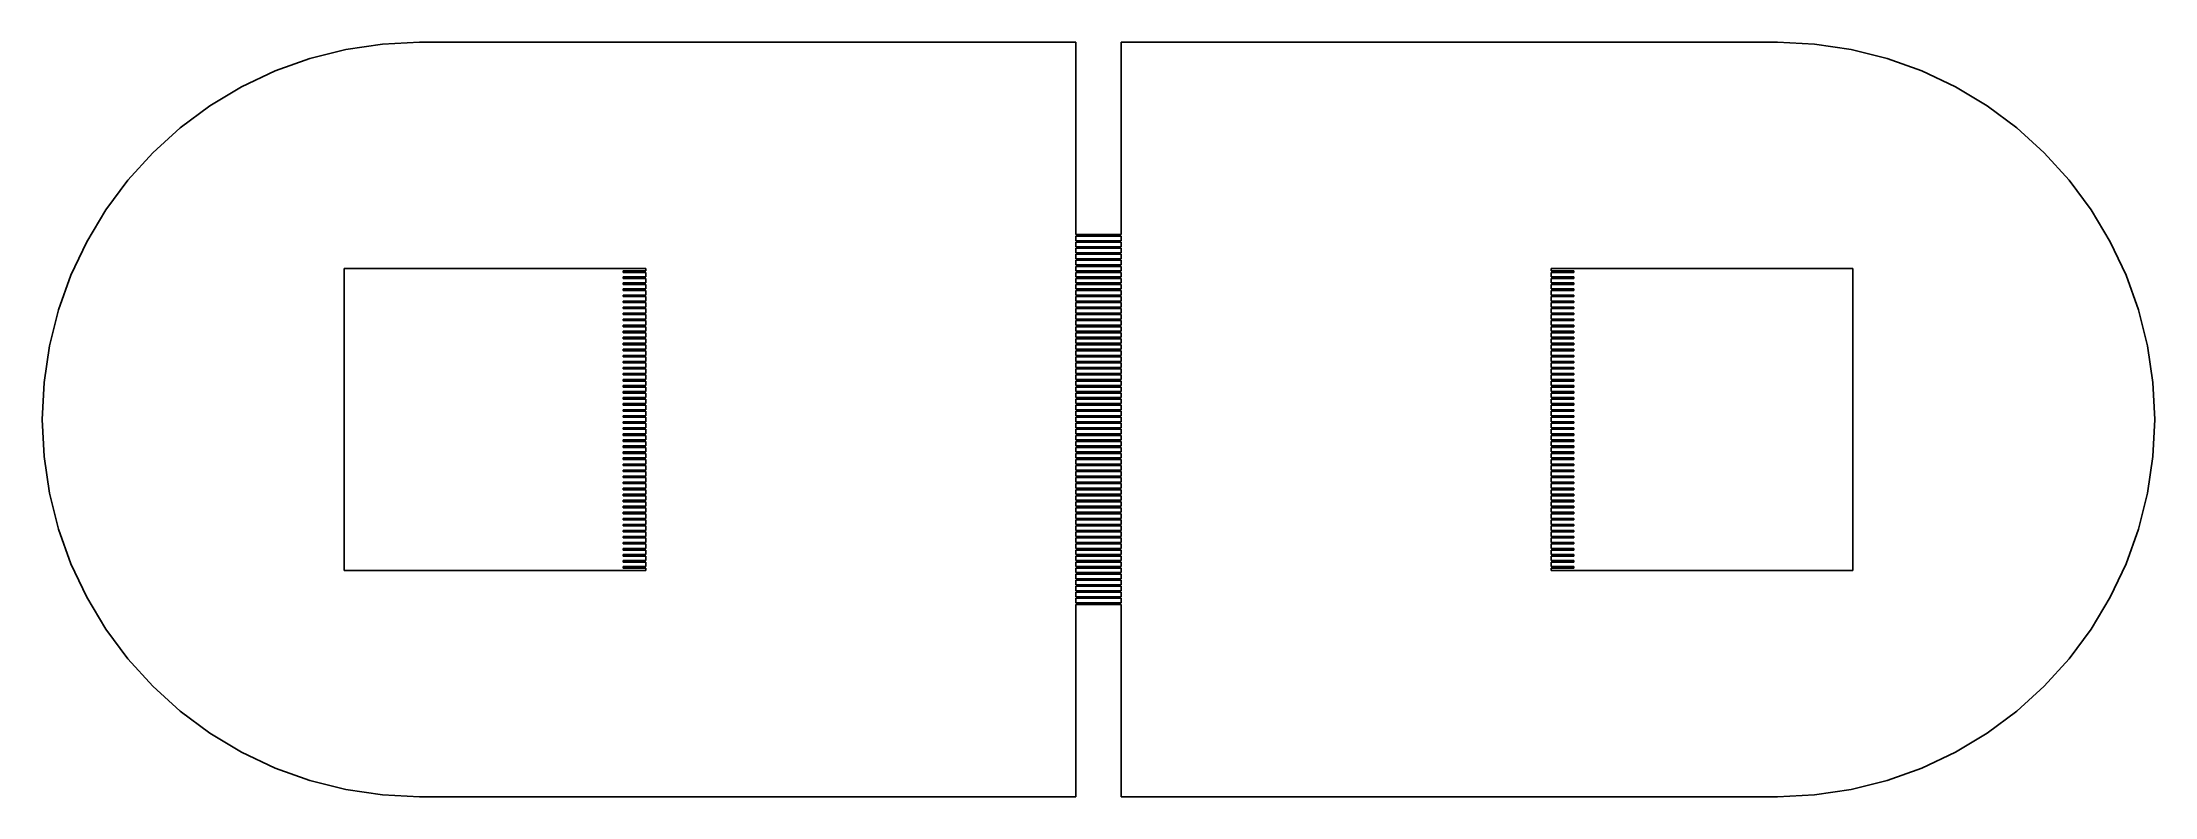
# Model space of a CAD drawing. Extents: x 2 to 16, y 2 to 7.
import ezdxf

# ---------------------------------------------------------------- set-up
doc = ezdxf.new("R2010")
doc.units = 0

msp = doc.modelspace()

# ---------------------------------------------------------------- linework, layer by layer
for p, q in [((3.77429, 6.89235), (3.5433, 6.80969)), ((4.01228, 6.95195), (3.77429, 6.89235)), ((4.25496, 6.98796), (4.01228, 6.95195)), ((4.5, 7), (4.25496, 6.98796)), ((8.85001, 7), (4.5, 7)), ((8.85001, 5.72499), (8.85001, 7)), ((13.5, 7), (9.14999, 7)), ((9.14999, 7), (9.14999, 5.72499)), ((13.745, 6.98796), (13.5, 7)), ((13.9877, 6.95195), (13.745, 6.98796)), ((14.2257, 6.89235), (13.9877, 6.95195)), ((14.4567, 6.80969), (14.2257, 6.89235)), ((3.5433, 6.80969), (3.32152, 6.70479)), ((14.6785, 6.70479), (14.4567, 6.80969)), ((3.32152, 6.70479), (3.11108, 6.57866)), ((14.8889, 6.57866), (14.6785, 6.70479)), ((3.11108, 6.57866), (2.91403, 6.43253)), ((15.086, 6.43253), (14.8889, 6.57866)), ((2.91403, 6.43253), (2.73224, 6.26776)), ((15.2678, 6.26776), (15.086, 6.43253)), ((2.73224, 6.26776), (2.56747, 6.08597)), ((15.4325, 6.08597), (15.2678, 6.26776)), ((2.56747, 6.08597), (2.42134, 5.88892)), ((15.5787, 5.88892), (15.4325, 6.08597)), ((2.42134, 5.88892), (2.29521, 5.67848)), ((15.7048, 5.67848), (15.5787, 5.88892)), ((2.29521, 5.67848), (2.19031, 5.4567)), ((9.14999, 5.72499), (8.85001, 5.72499)), ((8.85001, 5.685), (8.85001, 5.715)), ((8.85001, 5.715), (9.14999, 5.715)), ((9.14999, 5.685), (8.85001, 5.685)), ((8.85001, 5.64499), (8.85001, 5.67499)), ((8.85001, 5.67499), (9.14999, 5.67499)), ((9.14999, 5.64499), (8.85001, 5.64499)), ((8.85001, 5.605), (8.85001, 5.63499)), ((8.85001, 5.63499), (9.14999, 5.63499)), ((9.14999, 5.605), (8.85001, 5.605)), ((9.14999, 5.715), (9.14999, 5.685)), ((9.14999, 5.67499), (9.14999, 5.64499)), ((9.14999, 5.63499), (9.14999, 5.605)), ((15.8097, 5.4567), (15.7048, 5.67848)), ((4, 3.5), (4, 5.5)), ((4, 5.5), (6, 5.5)), ((6, 5.48499), (5.85001, 5.48499)), ((5.85001, 5.48499), (5.85001, 5.47499)), ((5.85001, 5.47499), (6, 5.47499)), ((6, 5.5), (6, 5.48499)), ((6, 5.47499), (6, 5.44499)), ((8.85001, 5.56499), (8.85001, 5.59499)), ((8.85001, 5.59499), (9.14999, 5.59499)), ((9.14999, 5.56499), (8.85001, 5.56499)), ((8.85001, 5.52499), (8.85001, 5.55499)), ((8.85001, 5.55499), (9.14999, 5.55499)), ((9.14999, 5.52499), (8.85001, 5.52499)), ((8.85001, 5.48499), (8.85001, 5.515)), ((8.85001, 5.515), (9.14999, 5.515)), ((9.14999, 5.48499), (8.85001, 5.48499)), ((8.85001, 5.44499), (8.85001, 5.47499)), ((8.85001, 5.47499), (9.14999, 5.47499)), ((9.14999, 5.59499), (9.14999, 5.56499)), ((9.14999, 5.55499), (9.14999, 5.52499)), ((9.14999, 5.515), (9.14999, 5.48499)), ((9.14999, 5.47499), (9.14999, 5.44499)), ((12, 5.48499), (12, 5.5)), ((12, 5.5), (14, 5.5)), ((12.15, 5.48499), (12, 5.48499)), ((12, 5.44499), (12, 5.47499)), ((12, 5.47499), (12.15, 5.47499)), ((12.15, 5.47499), (12.15, 5.48499)), ((14, 5.5), (14, 3.5)), ((2.19031, 5.4567), (2.10765, 5.22571)), ((6, 5.44499), (5.85001, 5.44499)), ((5.85001, 5.44499), (5.85001, 5.435)), ((5.85001, 5.435), (6, 5.435)), ((6, 5.405), (5.85001, 5.405)), ((5.85001, 5.405), (5.85001, 5.39499)), ((5.85001, 5.39499), (6, 5.39499)), ((6, 5.36499), (5.85001, 5.36499)), ((5.85001, 5.36499), (5.85001, 5.355)), ((5.85001, 5.355), (6, 5.355)), ((6, 5.325), (5.85001, 5.325)), ((5.85001, 5.325), (5.85001, 5.31499)), ((6, 5.435), (6, 5.405)), ((6, 5.39499), (6, 5.36499)), ((6, 5.355), (6, 5.325)), ((9.14999, 5.44499), (8.85001, 5.44499)), ((8.85001, 5.405), (8.85001, 5.435)), ((8.85001, 5.435), (9.14999, 5.435)), ((9.14999, 5.405), (8.85001, 5.405)), ((8.85001, 5.36499), (8.85001, 5.39499)), ((8.85001, 5.39499), (9.14999, 5.39499)), ((9.14999, 5.36499), (8.85001, 5.36499)), ((8.85001, 5.325), (8.85001, 5.355)), ((8.85001, 5.355), (9.14999, 5.355)), ((9.14999, 5.325), (8.85001, 5.325)), ((9.14999, 5.435), (9.14999, 5.405)), ((9.14999, 5.39499), (9.14999, 5.36499)), ((9.14999, 5.355), (9.14999, 5.325)), ((12.15, 5.44499), (12, 5.44499)), ((12, 5.405), (12, 5.435)), ((12, 5.435), (12.15, 5.435)), ((12.15, 5.405), (12, 5.405)), ((12, 5.36499), (12, 5.39499)), ((12, 5.39499), (12.15, 5.39499)), ((12.15, 5.36499), (12, 5.36499)), ((12, 5.325), (12, 5.355)), ((12, 5.355), (12.15, 5.355)), ((12.15, 5.325), (12, 5.325)), ((12.15, 5.435), (12.15, 5.44499)), ((12.15, 5.39499), (12.15, 5.405)), ((12.15, 5.355), (12.15, 5.36499)), ((12.15, 5.31499), (12.15, 5.325)), ((15.8923, 5.22571), (15.8097, 5.4567)), ((2.10765, 5.22571), (2.04805, 4.98772)), ((5.85001, 5.31499), (6, 5.31499)), ((6, 5.28499), (5.85001, 5.28499)), ((5.85001, 5.28499), (5.85001, 5.27499)), ((5.85001, 5.27499), (6, 5.27499)), ((6, 5.245), (5.85001, 5.245)), ((5.85001, 5.245), (5.85001, 5.23499)), ((5.85001, 5.23499), (6, 5.23499)), ((6, 5.20499), (5.85001, 5.20499)), ((5.85001, 5.20499), (5.85001, 5.19499)), ((5.85001, 5.19499), (6, 5.19499)), ((6, 5.31499), (6, 5.28499)), ((6, 5.27499), (6, 5.245)), ((6, 5.23499), (6, 5.20499)), ((6, 5.19499), (6, 5.16499)), ((8.85001, 5.28499), (8.85001, 5.31499)), ((8.85001, 5.31499), (9.14999, 5.31499)), ((9.14999, 5.28499), (8.85001, 5.28499)), ((8.85001, 5.245), (8.85001, 5.27499)), ((8.85001, 5.27499), (9.14999, 5.27499)), ((9.14999, 5.245), (8.85001, 5.245)), ((8.85001, 5.20499), (8.85001, 5.23499)), ((8.85001, 5.23499), (9.14999, 5.23499)), ((9.14999, 5.20499), (8.85001, 5.20499)), ((8.85001, 5.16499), (8.85001, 5.19499)), ((8.85001, 5.19499), (9.14999, 5.19499)), ((9.14999, 5.31499), (9.14999, 5.28499)), ((9.14999, 5.27499), (9.14999, 5.245)), ((9.14999, 5.23499), (9.14999, 5.20499)), ((9.14999, 5.19499), (9.14999, 5.16499)), ((12, 5.28499), (12, 5.31499)), ((12, 5.31499), (12.15, 5.31499)), ((12.15, 5.28499), (12, 5.28499)), ((12, 5.245), (12, 5.27499)), ((12, 5.27499), (12.15, 5.27499)), ((12.15, 5.245), (12, 5.245)), ((12, 5.20499), (12, 5.23499)), ((12, 5.23499), (12.15, 5.23499)), ((12.15, 5.20499), (12, 5.20499)), ((12, 5.16499), (12, 5.19499)), ((12, 5.19499), (12.15, 5.19499)), ((12.15, 5.27499), (12.15, 5.28499)), ((12.15, 5.23499), (12.15, 5.245)), ((12.15, 5.19499), (12.15, 5.20499)), ((15.952, 4.98772), (15.8923, 5.22571)), ((6, 5.16499), (5.85001, 5.16499)), ((5.85001, 5.16499), (5.85001, 5.155)), ((5.85001, 5.155), (6, 5.155)), ((6, 5.125), (5.85001, 5.125)), ((5.85001, 5.125), (5.85001, 5.11499)), ((5.85001, 5.11499), (6, 5.11499)), ((6, 5.08499), (5.85001, 5.08499)), ((5.85001, 5.08499), (5.85001, 5.075)), ((5.85001, 5.075), (6, 5.075)), ((6, 5.045), (5.85001, 5.045)), ((5.85001, 5.045), (5.85001, 5.03499)), ((6, 5.155), (6, 5.125)), ((6, 5.11499), (6, 5.08499)), ((6, 5.075), (6, 5.045)), ((9.14999, 5.16499), (8.85001, 5.16499)), ((8.85001, 5.125), (8.85001, 5.155)), ((8.85001, 5.155), (9.14999, 5.155)), ((9.14999, 5.125), (8.85001, 5.125)), ((8.85001, 5.08499), (8.85001, 5.11499)), ((8.85001, 5.11499), (9.14999, 5.11499)), ((9.14999, 5.08499), (8.85001, 5.08499)), ((8.85001, 5.045), (8.85001, 5.075)), ((8.85001, 5.075), (9.14999, 5.075)), ((9.14999, 5.045), (8.85001, 5.045)), ((9.14999, 5.155), (9.14999, 5.125)), ((9.14999, 5.11499), (9.14999, 5.08499)), ((9.14999, 5.075), (9.14999, 5.045)), ((12.15, 5.16499), (12, 5.16499)), ((12, 5.125), (12, 5.155)), ((12, 5.155), (12.15, 5.155)), ((12.15, 5.125), (12, 5.125)), ((12, 5.08499), (12, 5.11499)), ((12, 5.11499), (12.15, 5.11499)), ((12.15, 5.08499), (12, 5.08499)), ((12, 5.045), (12, 5.075)), ((12, 5.075), (12.15, 5.075)), ((12.15, 5.045), (12, 5.045)), ((12.15, 5.155), (12.15, 5.16499)), ((12.15, 5.11499), (12.15, 5.125)), ((12.15, 5.075), (12.15, 5.08499)), ((12.15, 5.03499), (12.15, 5.045)), ((2.04805, 4.98772), (2.01204, 4.74504)), ((5.85001, 5.03499), (6, 5.03499)), ((6, 5.00499), (5.85001, 5.00499)), ((5.85001, 5.00499), (5.85001, 4.995)), ((5.85001, 4.995), (6, 4.995)), ((6, 4.965), (5.85001, 4.965)), ((5.85001, 4.965), (5.85001, 4.95499)), ((5.85001, 4.95499), (6, 4.95499)), ((6, 4.92499), (5.85001, 4.92499)), ((5.85001, 4.92499), (5.85001, 4.91499)), ((5.85001, 4.91499), (6, 4.91499)), ((6, 5.03499), (6, 5.00499)), ((6, 4.995), (6, 4.965)), ((6, 4.95499), (6, 4.92499)), ((6, 4.91499), (6, 4.88499)), ((8.85001, 5.00499), (8.85001, 5.03499)), ((8.85001, 5.03499), (9.14999, 5.03499)), ((9.14999, 5.00499), (8.85001, 5.00499)), ((8.85001, 4.965), (8.85001, 4.995)), ((8.85001, 4.995), (9.14999, 4.995)), ((9.14999, 4.965), (8.85001, 4.965)), ((8.85001, 4.92499), (8.85001, 4.95499)), ((8.85001, 4.95499), (9.14999, 4.95499)), ((9.14999, 4.92499), (8.85001, 4.92499)), ((8.85001, 4.88499), (8.85001, 4.91499)), ((8.85001, 4.91499), (9.14999, 4.91499)), ((9.14999, 5.03499), (9.14999, 5.00499)), ((9.14999, 4.995), (9.14999, 4.965)), ((9.14999, 4.95499), (9.14999, 4.92499)), ((9.14999, 4.91499), (9.14999, 4.88499)), ((12, 5.00499), (12, 5.03499)), ((12, 5.03499), (12.15, 5.03499)), ((12.15, 5.00499), (12, 5.00499)), ((12, 4.965), (12, 4.995)), ((12, 4.995), (12.15, 4.995)), ((12.15, 4.965), (12, 4.965)), ((12, 4.92499), (12, 4.95499)), ((12, 4.95499), (12.15, 4.95499)), ((12.15, 4.92499), (12, 4.92499)), ((12, 4.88499), (12, 4.91499)), ((12, 4.91499), (12.15, 4.91499)), ((12.15, 4.995), (12.15, 5.00499)), ((12.15, 4.95499), (12.15, 4.965)), ((12.15, 4.91499), (12.15, 4.92499)), ((15.988, 4.74504), (15.952, 4.98772)), ((6, 4.88499), (5.85001, 4.88499)), ((5.85001, 4.88499), (5.85001, 4.875)), ((5.85001, 4.875), (6, 4.875)), ((6, 4.84499), (5.85001, 4.84499)), ((5.85001, 4.84499), (5.85001, 4.83499)), ((5.85001, 4.83499), (6, 4.83499)), ((6, 4.80499), (5.85001, 4.80499)), ((5.85001, 4.80499), (5.85001, 4.795)), ((5.85001, 4.795), (6, 4.795)), ((6, 4.765), (5.85001, 4.765)), ((5.85001, 4.765), (5.85001, 4.75499)), ((6, 4.875), (6, 4.84499)), ((6, 4.83499), (6, 4.80499)), ((6, 4.795), (6, 4.765)), ((9.14999, 4.88499), (8.85001, 4.88499)), ((8.85001, 4.84499), (8.85001, 4.875)), ((8.85001, 4.875), (9.14999, 4.875)), ((9.14999, 4.84499), (8.85001, 4.84499)), ((8.85001, 4.80499), (8.85001, 4.83499)), ((8.85001, 4.83499), (9.14999, 4.83499)), ((9.14999, 4.80499), (8.85001, 4.80499)), ((8.85001, 4.765), (8.85001, 4.795)), ((8.85001, 4.795), (9.14999, 4.795)), ((9.14999, 4.765), (8.85001, 4.765)), ((9.14999, 4.875), (9.14999, 4.84499)), ((9.14999, 4.83499), (9.14999, 4.80499)), ((9.14999, 4.795), (9.14999, 4.765)), ((12.15, 4.88499), (12, 4.88499)), ((12, 4.84499), (12, 4.875)), ((12, 4.875), (12.15, 4.875)), ((12.15, 4.84499), (12, 4.84499)), ((12, 4.80499), (12, 4.83499)), ((12, 4.83499), (12.15, 4.83499)), ((12.15, 4.80499), (12, 4.80499)), ((12, 4.765), (12, 4.795)), ((12, 4.795), (12.15, 4.795)), ((12.15, 4.765), (12, 4.765)), ((12.15, 4.875), (12.15, 4.88499)), ((12.15, 4.83499), (12.15, 4.84499)), ((12.15, 4.795), (12.15, 4.80499)), ((12.15, 4.75499), (12.15, 4.765)), ((2.01204, 4.74504), (2, 4.5)), ((5.85001, 4.75499), (6, 4.75499)), ((6, 4.72499), (5.85001, 4.72499)), ((5.85001, 4.72499), (5.85001, 4.715)), ((5.85001, 4.715), (6, 4.715)), ((6, 4.685), (5.85001, 4.685)), ((5.85001, 4.685), (5.85001, 4.67499)), ((5.85001, 4.67499), (6, 4.67499)), ((6, 4.64499), (5.85001, 4.64499)), ((5.85001, 4.64499), (5.85001, 4.63499)), ((5.85001, 4.63499), (6, 4.63499)), ((6, 4.75499), (6, 4.72499)), ((6, 4.715), (6, 4.685)), ((6, 4.67499), (6, 4.64499)), ((6, 4.63499), (6, 4.605)), ((8.85001, 4.72499), (8.85001, 4.75499)), ((8.85001, 4.75499), (9.14999, 4.75499)), ((9.14999, 4.72499), (8.85001, 4.72499)), ((8.85001, 4.685), (8.85001, 4.715)), ((8.85001, 4.715), (9.14999, 4.715)), ((9.14999, 4.685), (8.85001, 4.685)), ((8.85001, 4.64499), (8.85001, 4.67499)), ((8.85001, 4.67499), (9.14999, 4.67499)), ((9.14999, 4.64499), (8.85001, 4.64499)), ((8.85001, 4.605), (8.85001, 4.63499)), ((8.85001, 4.63499), (9.14999, 4.63499)), ((9.14999, 4.75499), (9.14999, 4.72499)), ((9.14999, 4.715), (9.14999, 4.685)), ((9.14999, 4.67499), (9.14999, 4.64499)), ((9.14999, 4.63499), (9.14999, 4.605)), ((12, 4.72499), (12, 4.75499)), ((12, 4.75499), (12.15, 4.75499)), ((12.15, 4.72499), (12, 4.72499)), ((12, 4.685), (12, 4.715)), ((12, 4.715), (12.15, 4.715)), ((12.15, 4.685), (12, 4.685)), ((12, 4.64499), (12, 4.67499)), ((12, 4.67499), (12.15, 4.67499)), ((12.15, 4.64499), (12, 4.64499)), ((12, 4.605), (12, 4.63499)), ((12, 4.63499), (12.15, 4.63499)), ((12.15, 4.715), (12.15, 4.72499)), ((12.15, 4.67499), (12.15, 4.685)), ((12.15, 4.63499), (12.15, 4.64499)), ((16, 4.5), (15.988, 4.74504)), ((2, 4.5), (2.01204, 4.25496)), ((6, 4.605), (5.85001, 4.605)), ((5.85001, 4.605), (5.85001, 4.59499)), ((5.85001, 4.59499), (6, 4.59499)), ((6, 4.56499), (5.85001, 4.56499)), ((5.85001, 4.56499), (5.85001, 4.55499)), ((5.85001, 4.55499), (6, 4.55499)), ((6, 4.52499), (5.85001, 4.52499)), ((5.85001, 4.52499), (5.85001, 4.515)), ((5.85001, 4.515), (6, 4.515)), ((6, 4.485), (5.85001, 4.485)), ((5.85001, 4.485), (5.85001, 4.47501)), ((6, 4.59499), (6, 4.56499)), ((6, 4.55499), (6, 4.52499)), ((6, 4.515), (6, 4.485)), ((9.14999, 4.605), (8.85001, 4.605)), ((8.85001, 4.56499), (8.85001, 4.59499)), ((8.85001, 4.59499), (9.14999, 4.59499)), ((9.14999, 4.56499), (8.85001, 4.56499)), ((8.85001, 4.52499), (8.85001, 4.55499)), ((8.85001, 4.55499), (9.14999, 4.55499)), ((9.14999, 4.52499), (8.85001, 4.52499)), ((8.85001, 4.485), (8.85001, 4.515)), ((8.85001, 4.515), (9.14999, 4.515)), ((9.14999, 4.485), (8.85001, 4.485)), ((9.14999, 4.59499), (9.14999, 4.56499)), ((9.14999, 4.55499), (9.14999, 4.52499)), ((9.14999, 4.515), (9.14999, 4.485)), ((12.15, 4.605), (12, 4.605)), ((12, 4.56499), (12, 4.59499)), ((12, 4.59499), (12.15, 4.59499)), ((12.15, 4.56499), (12, 4.56499)), ((12, 4.52499), (12, 4.55499)), ((12, 4.55499), (12.15, 4.55499)), ((12.15, 4.52499), (12, 4.52499)), ((12, 4.485), (12, 4.515)), ((12, 4.515), (12.15, 4.515)), ((12.15, 4.485), (12, 4.485)), ((12.15, 4.59499), (12.15, 4.605)), ((12.15, 4.55499), (12.15, 4.56499)), ((12.15, 4.515), (12.15, 4.52499)), ((12.15, 4.47501), (12.15, 4.485)), ((15.988, 4.25496), (16, 4.5)), ((5.85001, 4.47501), (6, 4.47501)), ((6, 4.44501), (5.85001, 4.44501)), ((5.85001, 4.44501), (5.85001, 4.43501)), ((5.85001, 4.43501), (6, 4.43501)), ((6, 4.40501), (5.85001, 4.40501)), ((5.85001, 4.40501), (5.85001, 4.395)), ((5.85001, 4.395), (6, 4.395)), ((6, 4.36501), (5.85001, 4.36501)), ((5.85001, 4.36501), (5.85001, 4.35501)), ((5.85001, 4.35501), (6, 4.35501)), ((6, 4.47501), (6, 4.44501)), ((6, 4.43501), (6, 4.40501)), ((6, 4.395), (6, 4.36501)), ((6, 4.35501), (6, 4.32501)), ((8.85001, 4.44501), (8.85001, 4.47501)), ((8.85001, 4.47501), (9.14999, 4.47501)), ((9.14999, 4.44501), (8.85001, 4.44501)), ((8.85001, 4.40501), (8.85001, 4.43501)), ((8.85001, 4.43501), (9.14999, 4.43501)), ((9.14999, 4.40501), (8.85001, 4.40501)), ((8.85001, 4.36501), (8.85001, 4.395)), ((8.85001, 4.395), (9.14999, 4.395)), ((9.14999, 4.36501), (8.85001, 4.36501)), ((8.85001, 4.32501), (8.85001, 4.35501)), ((8.85001, 4.35501), (9.14999, 4.35501)), ((9.14999, 4.47501), (9.14999, 4.44501)), ((9.14999, 4.43501), (9.14999, 4.40501)), ((9.14999, 4.395), (9.14999, 4.36501)), ((9.14999, 4.35501), (9.14999, 4.32501)), ((12, 4.44501), (12, 4.47501)), ((12, 4.47501), (12.15, 4.47501)), ((12.15, 4.44501), (12, 4.44501)), ((12, 4.40501), (12, 4.43501)), ((12, 4.43501), (12.15, 4.43501)), ((12.15, 4.40501), (12, 4.40501)), ((12, 4.36501), (12, 4.395)), ((12, 4.395), (12.15, 4.395)), ((12.15, 4.36501), (12, 4.36501)), ((12, 4.32501), (12, 4.35501)), ((12, 4.35501), (12.15, 4.35501)), ((12.15, 4.43501), (12.15, 4.44501)), ((12.15, 4.395), (12.15, 4.40501)), ((12.15, 4.35501), (12.15, 4.36501)), ((2.01204, 4.25496), (2.04805, 4.01228)), ((6, 4.32501), (5.85001, 4.32501)), ((5.85001, 4.32501), (5.85001, 4.315)), ((5.85001, 4.315), (6, 4.315)), ((6, 4.285), (5.85001, 4.285)), ((5.85001, 4.285), (5.85001, 4.27501)), ((5.85001, 4.27501), (6, 4.27501)), ((6, 4.24501), (5.85001, 4.24501)), ((5.85001, 4.24501), (5.85001, 4.235)), ((5.85001, 4.235), (6, 4.235)), ((6, 4.205), (5.85001, 4.205)), ((5.85001, 4.205), (5.85001, 4.19501)), ((6, 4.315), (6, 4.285)), ((6, 4.27501), (6, 4.24501)), ((6, 4.235), (6, 4.205)), ((9.14999, 4.32501), (8.85001, 4.32501)), ((8.85001, 4.285), (8.85001, 4.315)), ((8.85001, 4.315), (9.14999, 4.315)), ((9.14999, 4.285), (8.85001, 4.285)), ((8.85001, 4.24501), (8.85001, 4.27501)), ((8.85001, 4.27501), (9.14999, 4.27501)), ((9.14999, 4.24501), (8.85001, 4.24501)), ((8.85001, 4.205), (8.85001, 4.235)), ((8.85001, 4.235), (9.14999, 4.235)), ((9.14999, 4.205), (8.85001, 4.205)), ((9.14999, 4.315), (9.14999, 4.285)), ((9.14999, 4.27501), (9.14999, 4.24501)), ((9.14999, 4.235), (9.14999, 4.205)), ((12.15, 4.32501), (12, 4.32501)), ((12, 4.285), (12, 4.315)), ((12, 4.315), (12.15, 4.315)), ((12.15, 4.285), (12, 4.285)), ((12, 4.24501), (12, 4.27501)), ((12, 4.27501), (12.15, 4.27501)), ((12.15, 4.24501), (12, 4.24501)), ((12, 4.205), (12, 4.235)), ((12, 4.235), (12.15, 4.235)), ((12.15, 4.205), (12, 4.205)), ((12.15, 4.315), (12.15, 4.32501)), ((12.15, 4.27501), (12.15, 4.285)), ((12.15, 4.235), (12.15, 4.24501)), ((12.15, 4.19501), (12.15, 4.205)), ((15.952, 4.01228), (15.988, 4.25496)), ((5.85001, 4.19501), (6, 4.19501)), ((6, 4.16501), (5.85001, 4.16501)), ((5.85001, 4.16501), (5.85001, 4.15501)), ((5.85001, 4.15501), (6, 4.15501)), ((6, 4.125), (5.85001, 4.125)), ((5.85001, 4.125), (5.85001, 4.11501)), ((5.85001, 4.11501), (6, 4.11501)), ((6, 4.08501), (5.85001, 4.08501)), ((5.85001, 4.08501), (5.85001, 4.07501)), ((5.85001, 4.07501), (6, 4.07501)), ((6, 4.19501), (6, 4.16501)), ((6, 4.15501), (6, 4.125)), ((6, 4.11501), (6, 4.08501)), ((6, 4.07501), (6, 4.04501)), ((8.85001, 4.16501), (8.85001, 4.19501)), ((8.85001, 4.19501), (9.14999, 4.19501)), ((9.14999, 4.16501), (8.85001, 4.16501)), ((8.85001, 4.125), (8.85001, 4.15501)), ((8.85001, 4.15501), (9.14999, 4.15501)), ((9.14999, 4.125), (8.85001, 4.125)), ((8.85001, 4.08501), (8.85001, 4.11501)), ((8.85001, 4.11501), (9.14999, 4.11501)), ((9.14999, 4.08501), (8.85001, 4.08501)), ((8.85001, 4.04501), (8.85001, 4.07501)), ((8.85001, 4.07501), (9.14999, 4.07501)), ((9.14999, 4.19501), (9.14999, 4.16501)), ((9.14999, 4.15501), (9.14999, 4.125)), ((9.14999, 4.11501), (9.14999, 4.08501)), ((9.14999, 4.07501), (9.14999, 4.04501)), ((12, 4.16501), (12, 4.19501)), ((12, 4.19501), (12.15, 4.19501)), ((12.15, 4.16501), (12, 4.16501)), ((12, 4.125), (12, 4.15501)), ((12, 4.15501), (12.15, 4.15501)), ((12.15, 4.125), (12, 4.125)), ((12, 4.08501), (12, 4.11501)), ((12, 4.11501), (12.15, 4.11501)), ((12.15, 4.08501), (12, 4.08501)), ((12, 4.04501), (12, 4.07501)), ((12, 4.07501), (12.15, 4.07501)), ((12.15, 4.15501), (12.15, 4.16501)), ((12.15, 4.11501), (12.15, 4.125)), ((12.15, 4.07501), (12.15, 4.08501)), ((2.04805, 4.01228), (2.10765, 3.77429)), ((6, 4.04501), (5.85001, 4.04501)), ((5.85001, 4.04501), (5.85001, 4.035)), ((5.85001, 4.035), (6, 4.035)), ((6, 4.005), (5.85001, 4.005)), ((5.85001, 4.005), (5.85001, 3.99501)), ((5.85001, 3.99501), (6, 3.99501)), ((6, 3.96501), (5.85001, 3.96501)), ((5.85001, 3.96501), (5.85001, 3.955)), ((5.85001, 3.955), (6, 3.955)), ((6, 3.925), (5.85001, 3.925)), ((5.85001, 3.925), (5.85001, 3.91501)), ((6, 4.035), (6, 4.005)), ((6, 3.99501), (6, 3.96501)), ((6, 3.955), (6, 3.925)), ((9.14999, 4.04501), (8.85001, 4.04501)), ((8.85001, 4.005), (8.85001, 4.035)), ((8.85001, 4.035), (9.14999, 4.035)), ((9.14999, 4.005), (8.85001, 4.005)), ((8.85001, 3.96501), (8.85001, 3.99501)), ((8.85001, 3.99501), (9.14999, 3.99501)), ((9.14999, 3.96501), (8.85001, 3.96501)), ((8.85001, 3.925), (8.85001, 3.955)), ((8.85001, 3.955), (9.14999, 3.955)), ((9.14999, 3.925), (8.85001, 3.925)), ((9.14999, 4.035), (9.14999, 4.005)), ((9.14999, 3.99501), (9.14999, 3.96501)), ((9.14999, 3.955), (9.14999, 3.925)), ((12.15, 4.04501), (12, 4.04501)), ((12, 4.005), (12, 4.035)), ((12, 4.035), (12.15, 4.035)), ((12.15, 4.005), (12, 4.005)), ((12, 3.96501), (12, 3.99501)), ((12, 3.99501), (12.15, 3.99501)), ((12.15, 3.96501), (12, 3.96501)), ((12, 3.925), (12, 3.955)), ((12, 3.955), (12.15, 3.955)), ((12.15, 3.925), (12, 3.925)), ((12.15, 4.035), (12.15, 4.04501)), ((12.15, 3.99501), (12.15, 4.005)), ((12.15, 3.955), (12.15, 3.96501)), ((12.15, 3.91501), (12.15, 3.925)), ((15.8923, 3.77429), (15.952, 4.01228)), ((5.85001, 3.91501), (6, 3.91501)), ((6, 3.88501), (5.85001, 3.88501)), ((5.85001, 3.88501), (5.85001, 3.875)), ((5.85001, 3.875), (6, 3.875)), ((6, 3.845), (5.85001, 3.845)), ((5.85001, 3.845), (5.85001, 3.83501)), ((5.85001, 3.83501), (6, 3.83501)), ((6, 3.80501), (5.85001, 3.80501)), ((5.85001, 3.80501), (5.85001, 3.79501)), ((5.85001, 3.79501), (6, 3.79501)), ((6, 3.91501), (6, 3.88501)), ((6, 3.875), (6, 3.845)), ((6, 3.83501), (6, 3.80501)), ((6, 3.79501), (6, 3.76501)), ((8.85001, 3.88501), (8.85001, 3.91501)), ((8.85001, 3.91501), (9.14999, 3.91501)), ((9.14999, 3.88501), (8.85001, 3.88501)), ((8.85001, 3.845), (8.85001, 3.875)), ((8.85001, 3.875), (9.14999, 3.875)), ((9.14999, 3.845), (8.85001, 3.845)), ((8.85001, 3.80501), (8.85001, 3.83501)), ((8.85001, 3.83501), (9.14999, 3.83501)), ((9.14999, 3.80501), (8.85001, 3.80501)), ((8.85001, 3.76501), (8.85001, 3.79501)), ((8.85001, 3.79501), (9.14999, 3.79501)), ((9.14999, 3.91501), (9.14999, 3.88501)), ((9.14999, 3.875), (9.14999, 3.845)), ((9.14999, 3.83501), (9.14999, 3.80501)), ((9.14999, 3.79501), (9.14999, 3.76501)), ((12, 3.88501), (12, 3.91501)), ((12, 3.91501), (12.15, 3.91501)), ((12.15, 3.88501), (12, 3.88501)), ((12, 3.845), (12, 3.875)), ((12, 3.875), (12.15, 3.875)), ((12.15, 3.845), (12, 3.845)), ((12, 3.80501), (12, 3.83501)), ((12, 3.83501), (12.15, 3.83501)), ((12.15, 3.80501), (12, 3.80501)), ((12, 3.76501), (12, 3.79501)), ((12, 3.79501), (12.15, 3.79501)), ((12.15, 3.875), (12.15, 3.88501)), ((12.15, 3.83501), (12.15, 3.845)), ((12.15, 3.79501), (12.15, 3.80501)), ((2.10765, 3.77429), (2.19031, 3.5433)), ((6, 3.76501), (5.85001, 3.76501)), ((5.85001, 3.76501), (5.85001, 3.755)), ((5.85001, 3.755), (6, 3.755)), ((6, 3.72501), (5.85001, 3.72501)), ((5.85001, 3.72501), (5.85001, 3.71501)), ((5.85001, 3.71501), (6, 3.71501)), ((6, 3.68501), (5.85001, 3.68501)), ((5.85001, 3.68501), (5.85001, 3.675)), ((5.85001, 3.675), (6, 3.675)), ((6, 3.645), (5.85001, 3.645)), ((5.85001, 3.645), (5.85001, 3.63501)), ((6, 3.755), (6, 3.72501)), ((6, 3.71501), (6, 3.68501)), ((6, 3.675), (6, 3.645)), ((9.14999, 3.76501), (8.85001, 3.76501)), ((8.85001, 3.72501), (8.85001, 3.755)), ((8.85001, 3.755), (9.14999, 3.755)), ((9.14999, 3.72501), (8.85001, 3.72501)), ((8.85001, 3.68501), (8.85001, 3.71501)), ((8.85001, 3.71501), (9.14999, 3.71501)), ((9.14999, 3.68501), (8.85001, 3.68501)), ((8.85001, 3.645), (8.85001, 3.675)), ((8.85001, 3.675), (9.14999, 3.675)), ((9.14999, 3.645), (8.85001, 3.645)), ((9.14999, 3.755), (9.14999, 3.72501)), ((9.14999, 3.71501), (9.14999, 3.68501)), ((9.14999, 3.675), (9.14999, 3.645)), ((12.15, 3.76501), (12, 3.76501)), ((12, 3.72501), (12, 3.755)), ((12, 3.755), (12.15, 3.755)), ((12.15, 3.72501), (12, 3.72501)), ((12, 3.68501), (12, 3.71501)), ((12, 3.71501), (12.15, 3.71501)), ((12.15, 3.68501), (12, 3.68501)), ((12, 3.645), (12, 3.675)), ((12, 3.675), (12.15, 3.675)), ((12.15, 3.645), (12, 3.645)), ((12.15, 3.755), (12.15, 3.76501)), ((12.15, 3.71501), (12.15, 3.72501)), ((12.15, 3.675), (12.15, 3.68501)), ((12.15, 3.63501), (12.15, 3.645)), ((15.8097, 3.5433), (15.8923, 3.77429)), ((2.19031, 3.5433), (2.29521, 3.32152)), ((5.85001, 3.63501), (6, 3.63501)), ((6, 3.60501), (5.85001, 3.60501)), ((5.85001, 3.60501), (5.85001, 3.595)), ((5.85001, 3.595), (6, 3.595)), ((6, 3.565), (5.85001, 3.565)), ((5.85001, 3.565), (5.85001, 3.55501)), ((5.85001, 3.55501), (6, 3.55501)), ((6, 3.52501), (5.85001, 3.52501)), ((5.85001, 3.52501), (5.85001, 3.51501)), ((5.85001, 3.51501), (6, 3.51501)), ((6, 3.63501), (6, 3.60501)), ((6, 3.595), (6, 3.565)), ((6, 3.55501), (6, 3.52501)), ((6, 3.51501), (6, 3.5)), ((8.85001, 3.60501), (8.85001, 3.63501)), ((8.85001, 3.63501), (9.14999, 3.63501)), ((9.14999, 3.60501), (8.85001, 3.60501)), ((8.85001, 3.565), (8.85001, 3.595)), ((8.85001, 3.595), (9.14999, 3.595)), ((9.14999, 3.565), (8.85001, 3.565)), ((8.85001, 3.52501), (8.85001, 3.55501)), ((8.85001, 3.55501), (9.14999, 3.55501)), ((9.14999, 3.52501), (8.85001, 3.52501)), ((8.85001, 3.485), (8.85001, 3.51501)), ((8.85001, 3.51501), (9.14999, 3.51501)), ((9.14999, 3.63501), (9.14999, 3.60501)), ((9.14999, 3.595), (9.14999, 3.565)), ((9.14999, 3.55501), (9.14999, 3.52501)), ((9.14999, 3.51501), (9.14999, 3.485)), ((12, 3.60501), (12, 3.63501)), ((12, 3.63501), (12.15, 3.63501)), ((12.15, 3.60501), (12, 3.60501)), ((12, 3.565), (12, 3.595)), ((12, 3.595), (12.15, 3.595)), ((12.15, 3.565), (12, 3.565)), ((12, 3.52501), (12, 3.55501)), ((12, 3.55501), (12.15, 3.55501)), ((12.15, 3.52501), (12, 3.52501)), ((12, 3.5), (12, 3.51501)), ((12, 3.51501), (12.15, 3.51501)), ((12.15, 3.595), (12.15, 3.60501)), ((12.15, 3.55501), (12.15, 3.565)), ((12.15, 3.51501), (12.15, 3.52501)), ((15.7048, 3.32152), (15.8097, 3.5433)), ((6, 3.5), (4, 3.5)), ((9.14999, 3.485), (8.85001, 3.485)), ((8.85001, 3.44501), (8.85001, 3.47501)), ((8.85001, 3.47501), (9.14999, 3.47501)), ((9.14999, 3.44501), (8.85001, 3.44501)), ((8.85001, 3.40501), (8.85001, 3.43501)), ((8.85001, 3.43501), (9.14999, 3.43501)), ((9.14999, 3.40501), (8.85001, 3.40501)), ((8.85001, 3.36501), (8.85001, 3.395)), ((8.85001, 3.395), (9.14999, 3.395)), ((9.14999, 3.36501), (8.85001, 3.36501)), ((9.14999, 3.47501), (9.14999, 3.44501)), ((9.14999, 3.43501), (9.14999, 3.40501)), ((9.14999, 3.395), (9.14999, 3.36501)), ((14, 3.5), (12, 3.5)), ((2.29521, 3.32152), (2.42134, 3.11108)), ((8.85001, 3.32501), (8.85001, 3.35501)), ((8.85001, 3.35501), (9.14999, 3.35501)), ((9.14999, 3.32501), (8.85001, 3.32501)), ((8.85001, 3.285), (8.85001, 3.315)), ((8.85001, 3.315), (9.14999, 3.315)), ((9.14999, 3.285), (8.85001, 3.285)), ((8.85001, 3.27501), (9.14999, 3.27501)), ((8.85001, 2), (8.85001, 3.27501)), ((9.14999, 3.35501), (9.14999, 3.32501)), ((9.14999, 3.315), (9.14999, 3.285)), ((9.14999, 3.27501), (9.14999, 2)), ((15.5787, 3.11108), (15.7048, 3.32152)), ((2.42134, 3.11108), (2.56747, 2.91403)), ((15.4325, 2.91403), (15.5787, 3.11108)), ((2.56747, 2.91403), (2.73224, 2.73224)), ((15.2678, 2.73224), (15.4325, 2.91403)), ((2.73224, 2.73224), (2.91403, 2.56747)), ((15.086, 2.56747), (15.2678, 2.73224)), ((2.91403, 2.56747), (3.11108, 2.42134)), ((14.8889, 2.42134), (15.086, 2.56747)), ((3.11108, 2.42134), (3.32152, 2.29521)), ((14.6785, 2.29521), (14.8889, 2.42134)), ((3.32152, 2.29521), (3.5433, 2.19031)), ((14.4567, 2.19031), (14.6785, 2.29521)), ((3.5433, 2.19031), (3.77429, 2.10765)), ((3.77429, 2.10765), (4.01228, 2.04805)), ((13.9877, 2.04805), (14.2257, 2.10765)), ((14.2257, 2.10765), (14.4567, 2.19031)), ((4.01228, 2.04805), (4.25496, 2.01204)), ((4.25496, 2.01204), (4.5, 2)), ((4.5, 2), (8.85001, 2)), ((9.14999, 2), (13.5, 2)), ((13.5, 2), (13.745, 2.01204)), ((13.745, 2.01204), (13.9877, 2.04805))]:
    msp.add_line(p, q)

doc.saveas('drawing.dxf')
